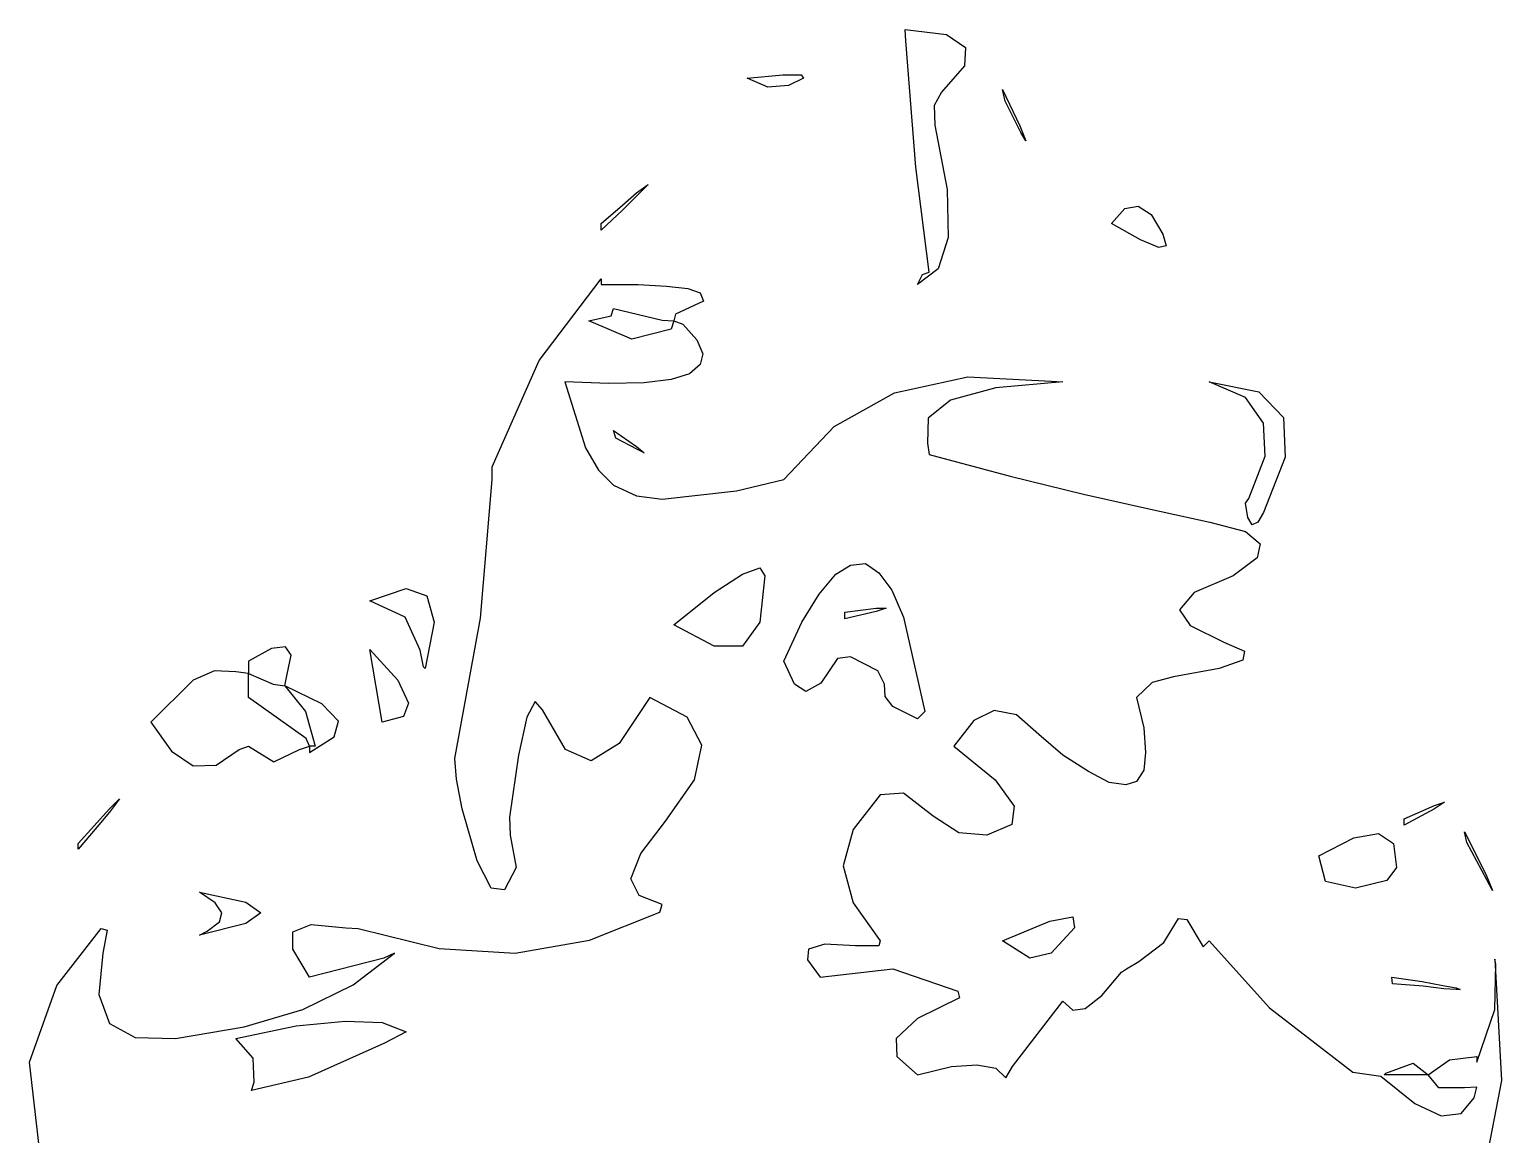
# Model space of a CAD drawing. Extents: x 0.79 to 3.81, y 5.59 to 9.16.
# Drawn here: x 0.785 to 2.567, y 7.821 to 9.16 of the extents above; entities that cross this region are included whole.
import ezdxf

# ---------------------------------------------------------------- set-up
doc = ezdxf.new("R2010")
doc.units = 0
doc.layers.get('0').update_dxf_attribs({"linetype": 'CONTINUOUS'})

msp = doc.modelspace()

# ---------------------------------------------------------------- linework, layer by layer
for p, q in [((1.8464, 9.1456), (1.8454, 9.1596)), ((1.8454, 9.1596), (1.8954, 9.1536)), ((1.8584, 8.9926), (1.8464, 9.1456)), ((1.8954, 9.1536), (1.9184, 9.1376)), ((1.9184, 9.1376), (1.9174, 9.1156)), ((1.9174, 9.1156), (1.8894, 9.0836)), ((1.6544, 9.1006), (1.6974, 9.1046)), ((1.6794, 9.0896), (1.6544, 9.1006)), ((1.7044, 9.0916), (1.6794, 9.0896)), ((1.6974, 9.1046), (1.7194, 9.1046)), ((1.7224, 9.1006), (1.7044, 9.0916)), ((1.7194, 9.1046), (1.7224, 9.1006)), ((1.8894, 9.0836), (1.8804, 9.0676)), ((1.9664, 9.0726), (1.9634, 9.0866)), ((1.9634, 9.0866), (1.9844, 9.0426)), ((1.9854, 9.0346), (1.9664, 9.0726)), ((1.8804, 9.0676), (1.8814, 9.0436)), ((1.8814, 9.0436), (1.8964, 8.9656)), ((1.9844, 9.0426), (1.9914, 9.0246)), ((1.9914, 9.0246), (1.9854, 9.0346)), ((1.8744, 8.8656), (1.8584, 8.9926)), ((1.5204, 8.9616), (1.5344, 8.9716)), ((1.5344, 8.9716), (1.5204, 8.9576)), ((1.8964, 8.9656), (1.8974, 8.9076)), ((1.4774, 8.9246), (1.5034, 8.9466)), ((1.5034, 8.9466), (1.5204, 8.9616)), ((1.5204, 8.9576), (1.5034, 8.9406)), ((1.5034, 8.9406), (1.4774, 8.9166)), ((2.0954, 8.9246), (2.1114, 8.9426)), ((2.1114, 8.9426), (2.1274, 8.9456)), ((2.1274, 8.9456), (2.1434, 8.9356)), ((2.1434, 8.9356), (2.1574, 8.9116)), ((1.4774, 8.9166), (1.4774, 8.9246)), ((2.1304, 8.9046), (2.0954, 8.9246)), ((2.1574, 8.9116), (2.1614, 8.8976)), ((1.8974, 8.9076), (1.8854, 8.8696)), ((2.1524, 8.8956), (2.1304, 8.9046)), ((2.1614, 8.8976), (2.1524, 8.8956)), ((1.4024, 8.7586), (1.4774, 8.8576)), ((1.4774, 8.8576), (1.4774, 8.8506)), ((1.8854, 8.8696), (1.8604, 8.8506)), ((1.8604, 8.8506), (1.8664, 8.8626)), ((1.8664, 8.8626), (1.8744, 8.8656)), ((1.4774, 8.8506), (1.5224, 8.8506)), ((1.5224, 8.8506), (1.5564, 8.8486)), ((1.5564, 8.8486), (1.5824, 8.8456)), ((1.5824, 8.8456), (1.5974, 8.8406)), ((1.5974, 8.8406), (1.6014, 8.8306)), ((1.4894, 8.8126), (1.4924, 8.8216)), ((1.4924, 8.8216), (1.5514, 8.8076)), ((1.6014, 8.8306), (1.5674, 8.8146)), ((1.4624, 8.8066), (1.4894, 8.8126)), ((1.5144, 8.7846), (1.4624, 8.8066)), ((1.5514, 8.8076), (1.5654, 8.8066)), ((1.5654, 8.8066), (1.5624, 8.7966)), ((1.5674, 8.8146), (1.5654, 8.8066)), ((1.5654, 8.8066), (1.5764, 8.8026)), ((1.5624, 8.7966), (1.5144, 8.7846)), ((1.5764, 8.8026), (1.5934, 8.7836)), ((1.5934, 8.7836), (1.6004, 8.7666)), ((1.3454, 8.6296), (1.4024, 8.7586)), ((1.5974, 8.7536), (1.5844, 8.7426)), ((1.6004, 8.7666), (1.5974, 8.7536)), ((1.4864, 8.7306), (1.4334, 8.7326)), ((1.4334, 8.7326), (1.4584, 8.6526)), ((1.5624, 8.7356), (1.5294, 8.7316)), ((1.5844, 8.7426), (1.5624, 8.7356)), ((1.8324, 8.7196), (1.9214, 8.7386)), ((1.9214, 8.7386), (2.0224, 8.7336)), ((2.0364, 8.7326), (1.9554, 8.7256)), ((2.0224, 8.7336), (2.0364, 8.7326)), ((2.2574, 8.7136), (2.2134, 8.7326)), ((2.2134, 8.7326), (2.2734, 8.7206)), ((1.5294, 8.7316), (1.4864, 8.7306)), ((1.7594, 8.6786), (1.8324, 8.7196)), ((1.9554, 8.7256), (1.9004, 8.7106)), ((2.2734, 8.7206), (2.3034, 8.6896)), ((1.9004, 8.7106), (1.8734, 8.6886)), ((2.2794, 8.6826), (2.2574, 8.7136)), ((1.6984, 8.6146), (1.7594, 8.6786)), ((1.8734, 8.6886), (1.8724, 8.6586)), ((2.2814, 8.6426), (2.2794, 8.6826)), ((2.3034, 8.6896), (2.3054, 8.6416)), ((1.4924, 8.6736), (1.5204, 8.6546)), ((1.4954, 8.6646), (1.4924, 8.6736)), ((1.5214, 8.6506), (1.4954, 8.6646)), ((1.4584, 8.6526), (1.4744, 8.6256)), ((1.5204, 8.6546), (1.5294, 8.6466)), ((1.5294, 8.6466), (1.5214, 8.6506)), ((1.8724, 8.6586), (1.8744, 8.6446)), ((1.8744, 8.6446), (1.9724, 8.6186)), ((1.3454, 8.6146), (1.3454, 8.6296)), ((1.4744, 8.6256), (1.4924, 8.6076)), ((2.2614, 8.5916), (2.2814, 8.6426)), ((2.3054, 8.6416), (2.2794, 8.5746)), ((1.3314, 8.4466), (1.3454, 8.6146)), ((1.4924, 8.6076), (1.5204, 8.5946)), ((1.6414, 8.6006), (1.6984, 8.6146)), ((1.9724, 8.6186), (2.0614, 8.5966)), ((1.5204, 8.5946), (1.5514, 8.5906)), ((1.5514, 8.5906), (1.6414, 8.6006)), ((2.0614, 8.5966), (2.1424, 8.5786)), ((2.2574, 8.5856), (2.2614, 8.5916)), ((2.1424, 8.5786), (2.2144, 8.5626)), ((2.2604, 8.5686), (2.2574, 8.5856)), ((2.2794, 8.5746), (2.2724, 8.5626)), ((2.2144, 8.5626), (2.2574, 8.5516)), ((2.2654, 8.5596), (2.2604, 8.5686)), ((2.2724, 8.5626), (2.2654, 8.5596)), ((2.2574, 8.5516), (2.2754, 8.5366)), ((2.2754, 8.5366), (2.2714, 8.5196)), ((2.2714, 8.5196), (2.2424, 8.4976)), ((1.6484, 8.4996), (1.6694, 8.5076)), ((1.6694, 8.5076), (1.6754, 8.4976)), ((1.7614, 8.4996), (1.7794, 8.5106)), ((1.7794, 8.5106), (1.7974, 8.5126)), ((1.7974, 8.5126), (1.8134, 8.5016)), ((1.8134, 8.5016), (1.8294, 8.4806)), ((1.1974, 8.4676), (1.2414, 8.4826)), ((1.2414, 8.4826), (1.2664, 8.4736)), ((1.6144, 8.4776), (1.6484, 8.4996)), ((1.6754, 8.4976), (1.6694, 8.4416)), ((1.7414, 8.4756), (1.7614, 8.4996)), ((2.2424, 8.4976), (2.1954, 8.4776)), ((1.2404, 8.4476), (1.1974, 8.4676)), ((1.2664, 8.4736), (1.2754, 8.4416)), ((1.5654, 8.4386), (1.6144, 8.4776)), ((1.7204, 8.4416), (1.7414, 8.4756)), ((1.8294, 8.4806), (1.8434, 8.4476)), ((2.1954, 8.4776), (2.1774, 8.4566)), ((1.2584, 8.4076), (1.2404, 8.4476)), ((1.7724, 8.4536), (1.8104, 8.4586)), ((1.8104, 8.4546), (1.7724, 8.4456)), ((1.7724, 8.4456), (1.7724, 8.4536)), ((1.8104, 8.4586), (1.8224, 8.4586)), ((1.8224, 8.4586), (1.8104, 8.4546)), ((1.8434, 8.4476), (1.8694, 8.3336)), ((2.1774, 8.4566), (2.1904, 8.4376)), ((1.2754, 8.4416), (1.2644, 8.3856)), ((1.3004, 8.2766), (1.3314, 8.4466)), ((1.6144, 8.4126), (1.5654, 8.4386)), ((1.6694, 8.4416), (1.6484, 8.4126)), ((1.6984, 8.3946), (1.7204, 8.4416)), ((2.1904, 8.4376), (2.2314, 8.4176)), ((1.0954, 8.4116), (1.0784, 8.4096)), ((1.1024, 8.4016), (1.0954, 8.4116)), ((1.6484, 8.4126), (1.6144, 8.4126)), ((2.2314, 8.4176), (2.2564, 8.4066)), ((1.0784, 8.4096), (1.0504, 8.3946)), ((1.0504, 8.3946), (1.0504, 8.3796)), ((1.0974, 8.3786), (1.1024, 8.4016)), ((1.1974, 8.4086), (1.2314, 8.3716)), ((1.2124, 8.3206), (1.1974, 8.4086)), ((1.2624, 8.3876), (1.2584, 8.4076)), ((1.7114, 8.3666), (1.6984, 8.3946)), ((1.7634, 8.3976), (1.7434, 8.3676)), ((1.7794, 8.3996), (1.7634, 8.3976)), ((1.8124, 8.3826), (1.7794, 8.3996)), ((2.2544, 8.3956), (2.2254, 8.3856)), ((2.2564, 8.4066), (2.2544, 8.3956)), ((1.0094, 8.3826), (0.9834, 8.3716)), ((1.0354, 8.3816), (1.0094, 8.3826)), ((1.0504, 8.3796), (1.0354, 8.3816)), ((1.0504, 8.3646), (1.0504, 8.3796)), ((1.0504, 8.3796), (1.0804, 8.3666)), ((1.0944, 8.3646), (1.0974, 8.3786)), ((1.2644, 8.3856), (1.2624, 8.3876)), ((1.8204, 8.3666), (1.8124, 8.3826)), ((2.1704, 8.3756), (2.1444, 8.3686)), ((2.2254, 8.3856), (2.1704, 8.3756)), ((0.9834, 8.3716), (0.9324, 8.3206)), ((1.0504, 8.3506), (1.0504, 8.3646)), ((1.0804, 8.3666), (1.0944, 8.3646)), ((1.1394, 8.3426), (1.0944, 8.3646)), ((1.0944, 8.3646), (1.1194, 8.3336)), ((1.2314, 8.3716), (1.2444, 8.3436)), ((1.7254, 8.3576), (1.7114, 8.3666)), ((1.7434, 8.3676), (1.7254, 8.3576)), ((1.8214, 8.3516), (1.8204, 8.3666)), ((2.1444, 8.3686), (2.1254, 8.3506)), ((1.1204, 8.3006), (1.0504, 8.3506)), ((1.1594, 8.3216), (1.1394, 8.3426)), ((1.2444, 8.3436), (1.2384, 8.3276)), ((1.3974, 8.3456), (1.3874, 8.3266)), ((1.4064, 8.3356), (1.3974, 8.3456)), ((1.5364, 8.3506), (1.4994, 8.2946)), ((1.5814, 8.3266), (1.5364, 8.3506)), ((1.8304, 8.3396), (1.8214, 8.3516)), ((2.1254, 8.3506), (2.1344, 8.3136)), ((1.1194, 8.3336), (1.1314, 8.2916)), ((1.2384, 8.3276), (1.2124, 8.3206)), ((1.3874, 8.3266), (1.3774, 8.2806)), ((1.4344, 8.2876), (1.4064, 8.3356)), ((1.5994, 8.2926), (1.5814, 8.3266)), ((1.8604, 8.3246), (1.8304, 8.3396)), ((1.8694, 8.3336), (1.8604, 8.3246)), ((1.9284, 8.3226), (1.9044, 8.2916)), ((1.9534, 8.3346), (1.9284, 8.3226)), ((1.9804, 8.3296), (1.9534, 8.3346)), ((2.0074, 8.3056), (1.9804, 8.3296)), ((0.9324, 8.3206), (0.9574, 8.2856)), ((1.1544, 8.3026), (1.1594, 8.3216)), ((2.0364, 8.2806), (2.0074, 8.3056)), ((2.1344, 8.3136), (2.1364, 8.2836)), ((1.0114, 8.2686), (1.0394, 8.2876)), ((1.0394, 8.2876), (1.0504, 8.2916)), ((1.0504, 8.2916), (1.0814, 8.2726)), ((1.0814, 8.2726), (1.1124, 8.2876)), ((1.1124, 8.2876), (1.1244, 8.2916)), ((1.1244, 8.2916), (1.1204, 8.3006)), ((1.1244, 8.2836), (1.1544, 8.3026)), ((1.1314, 8.2916), (1.1244, 8.2916)), ((1.1244, 8.2916), (1.1244, 8.2836)), ((1.4654, 8.2736), (1.4344, 8.2876)), ((1.4994, 8.2946), (1.4654, 8.2736)), ((1.5904, 8.2506), (1.5994, 8.2926)), ((1.9044, 8.2916), (1.9544, 8.2506)), ((0.9574, 8.2856), (0.9834, 8.2676)), ((0.9834, 8.2676), (1.0114, 8.2686)), ((1.3024, 8.2516), (1.3004, 8.2766)), ((1.3774, 8.2806), (1.3664, 8.2056)), ((2.0674, 8.2606), (2.0364, 8.2806)), ((2.1364, 8.2836), (2.1344, 8.2626)), ((1.3094, 8.2156), (1.3024, 8.2516)), ((2.0924, 8.2476), (2.0674, 8.2606)), ((2.1344, 8.2626), (2.1254, 8.2486)), ((1.5554, 8.2006), (1.5904, 8.2506)), ((1.8434, 8.2346), (1.8154, 8.2326)), ((1.8794, 8.2066), (1.8434, 8.2346)), ((1.9544, 8.2506), (1.9774, 8.2186)), ((2.1124, 8.2446), (2.0924, 8.2476)), ((2.1254, 8.2486), (2.1124, 8.2446)), ((0.8444, 8.1736), (0.8824, 8.2156)), ((0.8824, 8.2156), (0.8944, 8.2276)), ((0.8944, 8.2276), (0.8824, 8.2116)), ((1.3274, 8.1526), (1.3094, 8.2156)), ((1.8154, 8.2326), (1.7824, 8.1906)), ((1.9774, 8.2186), (1.9744, 8.1966)), ((2.4494, 8.2036), (2.4864, 8.2196)), ((2.4864, 8.2156), (2.4494, 8.1956)), ((2.4864, 8.2196), (2.4984, 8.2236)), ((2.4984, 8.2236), (2.4864, 8.2156)), ((0.8824, 8.2116), (0.8674, 8.1936)), ((1.3664, 8.2056), (1.3674, 8.1836)), ((1.5254, 8.1616), (1.5554, 8.2006)), ((1.9104, 8.1866), (1.8794, 8.2066)), ((2.4494, 8.1956), (2.4494, 8.2036)), ((0.8674, 8.1936), (0.8444, 8.1666)), ((1.3674, 8.1836), (1.3744, 8.1446)), ((1.7824, 8.1906), (1.7704, 8.1466)), ((1.9444, 8.1836), (1.9104, 8.1866)), ((1.9744, 8.1966), (1.9444, 8.1836)), ((2.3464, 8.1586), (2.3884, 8.1806)), ((2.3884, 8.1806), (2.4184, 8.1856)), ((2.4184, 8.1856), (2.4364, 8.1736)), ((2.5224, 8.1876), (2.5484, 8.1366)), ((2.5254, 8.1746), (2.5224, 8.1876)), ((0.8444, 8.1666), (0.8444, 8.1736)), ((2.4364, 8.1736), (2.4404, 8.1446)), ((2.5494, 8.1296), (2.5254, 8.1746)), ((1.3444, 8.1196), (1.3274, 8.1526)), ((1.3744, 8.1446), (1.3604, 8.1176)), ((1.5134, 8.1306), (1.5254, 8.1616)), ((1.7704, 8.1466), (1.7824, 8.1016)), ((2.3544, 8.1276), (2.3464, 8.1586)), ((2.4404, 8.1446), (2.4284, 8.1286)), ((1.5234, 8.1106), (1.5134, 8.1306)), ((2.3904, 8.1196), (2.3544, 8.1276)), ((2.4284, 8.1286), (2.3904, 8.1196)), ((2.5484, 8.1366), (2.5564, 8.1166)), ((2.5564, 8.1166), (2.5494, 8.1296)), ((1.0104, 8.1016), (0.9914, 8.1146)), ((0.9914, 8.1146), (1.0474, 8.1026)), ((1.3604, 8.1176), (1.3444, 8.1196)), ((1.5514, 8.0996), (1.5234, 8.1106)), ((1.0184, 8.0896), (1.0104, 8.1016)), ((1.0474, 8.1026), (1.0654, 8.0896)), ((1.4634, 8.0566), (1.5484, 8.0906)), ((1.5484, 8.0906), (1.5514, 8.0996)), ((1.7824, 8.1016), (1.8154, 8.0556)), ((1.0474, 8.0766), (0.9914, 8.0626)), ((1.0004, 8.0676), (1.0154, 8.0786)), ((1.0154, 8.0786), (1.0184, 8.0896)), ((1.0654, 8.0896), (1.0474, 8.0766)), ((1.1044, 8.0666), (1.1264, 8.0756)), ((1.1264, 8.0756), (1.1684, 8.0716)), ((1.9634, 8.0556), (2.0204, 8.0796)), ((2.0204, 8.0796), (2.0484, 8.0846)), ((2.0484, 8.0846), (2.0504, 8.0716)), ((2.1584, 8.0536), (2.1764, 8.0826)), ((2.1764, 8.0826), (2.1864, 8.0816)), ((2.1864, 8.0816), (2.2064, 8.0486)), ((0.8184, 8.0016), (0.8724, 8.0706)), ((0.8724, 8.0706), (0.8794, 8.0686)), ((0.8794, 8.0686), (0.8744, 8.0406)), ((0.9914, 8.0626), (1.0004, 8.0676)), ((1.1044, 8.0456), (1.1044, 8.0666)), ((1.1684, 8.0716), (1.1834, 8.0706)), ((1.1834, 8.0706), (1.2814, 8.0466)), ((1.3734, 8.0406), (1.4634, 8.0566)), ((1.8154, 8.0556), (1.8134, 8.0496)), ((1.9964, 8.0346), (1.9634, 8.0556)), ((2.0504, 8.0716), (2.0224, 8.0406)), ((2.2064, 8.0486), (2.2134, 8.0556)), ((2.2134, 8.0556), (2.2864, 7.9746)), ((0.8744, 8.0406), (0.8694, 7.9906)), ((1.1244, 8.0116), (1.1044, 8.0456)), ((1.1774, 8.0026), (1.2274, 8.0406)), ((1.2274, 8.0406), (1.2144, 8.0346)), ((1.2814, 8.0466), (1.3734, 8.0406)), ((1.7284, 8.0456), (1.7274, 8.0326)), ((1.7484, 8.0516), (1.7284, 8.0456)), ((1.7854, 8.0496), (1.7484, 8.0516)), ((1.8134, 8.0496), (1.7854, 8.0496)), ((2.0224, 8.0406), (1.9964, 8.0346)), ((2.1284, 8.0306), (2.1584, 8.0536)), ((1.2144, 8.0346), (1.1244, 8.0116)), ((1.7274, 8.0326), (1.7424, 8.0116)), ((1.7424, 8.0116), (1.8304, 8.0216)), ((1.8304, 8.0216), (1.9094, 7.9946)), ((2.1074, 8.0176), (2.1134, 8.0216)), ((2.1134, 8.0216), (2.1284, 8.0306)), ((2.5604, 8.0276), (2.5594, 8.0336)), ((2.5594, 8.0336), (2.5674, 7.8866)), ((2.5594, 7.9726), (2.5604, 8.0276)), ((0.7854, 7.9086), (0.8184, 8.0016)), ((1.1164, 7.9726), (1.1774, 8.0026)), ((2.0834, 7.9896), (2.1074, 8.0176)), ((2.4344, 8.0116), (2.4714, 8.0066)), ((2.4354, 8.0036), (2.4344, 8.0116)), ((2.4724, 8.0006), (2.4354, 8.0036)), ((2.4714, 8.0066), (2.4964, 8.0016)), ((2.4964, 8.0016), (2.5124, 7.9986)), ((0.8694, 7.9906), (0.8824, 7.9556)), ((1.9114, 7.9866), (1.8604, 7.9616)), ((1.9094, 7.9946), (1.9114, 7.9866)), ((2.0634, 7.9736), (2.0834, 7.9896)), ((2.4974, 7.9976), (2.4724, 8.0006)), ((2.5124, 7.9966), (2.4974, 7.9976)), ((2.5124, 7.9986), (2.5174, 7.9966)), ((2.5174, 7.9966), (2.5124, 7.9966)), ((1.0454, 7.9516), (1.1164, 7.9726)), ((1.9754, 7.9036), (2.0364, 7.9826)), ((2.0364, 7.9826), (2.0484, 7.9716)), ((2.0484, 7.9716), (2.0634, 7.9736)), ((2.2864, 7.9746), (2.3874, 7.8966)), ((2.5374, 7.9086), (2.5594, 7.9726)), ((0.8824, 7.9556), (0.9134, 7.9386)), ((0.9624, 7.9376), (1.0454, 7.9516)), ((1.0354, 7.9376), (1.1084, 7.9526)), ((1.1084, 7.9526), (1.1674, 7.9586)), ((1.1674, 7.9586), (1.2124, 7.9566)), ((1.2124, 7.9566), (1.2414, 7.9456)), ((1.8604, 7.9616), (1.8344, 7.9376)), ((0.9134, 7.9386), (0.9624, 7.9376)), ((1.0564, 7.9136), (1.0354, 7.9376)), ((1.2154, 7.9316), (1.1234, 7.8906)), ((1.2414, 7.9456), (1.2154, 7.9316)), ((1.8344, 7.9376), (1.8354, 7.9156)), ((1.0574, 7.8846), (1.0564, 7.9136)), ((1.8354, 7.9156), (1.8604, 7.8936)), ((2.5044, 7.9116), (2.5374, 7.9156)), ((2.5374, 7.9156), (2.5374, 7.9086)), ((0.8144, 7.6586), (0.7854, 7.9086)), ((1.8604, 7.8936), (1.9014, 7.9036)), ((1.9014, 7.9036), (1.9324, 7.9056)), ((1.9324, 7.9056), (1.9554, 7.9016)), ((1.9554, 7.9016), (1.9674, 7.8896)), ((1.9674, 7.8896), (1.9754, 7.9036)), ((2.3874, 7.8966), (2.4214, 7.8916)), ((2.4254, 7.8936), (2.4274, 7.8956)), ((2.4274, 7.8956), (2.4604, 7.9076)), ((2.4604, 7.9076), (2.4784, 7.8936)), ((2.4784, 7.8936), (2.5044, 7.9116)), ((1.1234, 7.8906), (1.0544, 7.8746)), ((1.0544, 7.8746), (1.0574, 7.8846)), ((2.4214, 7.8916), (2.4624, 7.8586)), ((2.4634, 7.8936), (2.4254, 7.8936)), ((2.4784, 7.8936), (2.4634, 7.8936)), ((2.4914, 7.8776), (2.4784, 7.8936)), ((2.5224, 7.8776), (2.4914, 7.8776)), ((2.5374, 7.8786), (2.5224, 7.8776)), ((2.5344, 7.8656), (2.5374, 7.8786)), ((2.5674, 7.8866), (2.5374, 7.7316)), ((2.5184, 7.8466), (2.5344, 7.8656)), ((2.4624, 7.8586), (2.4944, 7.8436)), ((2.4944, 7.8436), (2.5184, 7.8466))]:
    msp.add_line(p, q)

doc.saveas('drawing.dxf')
